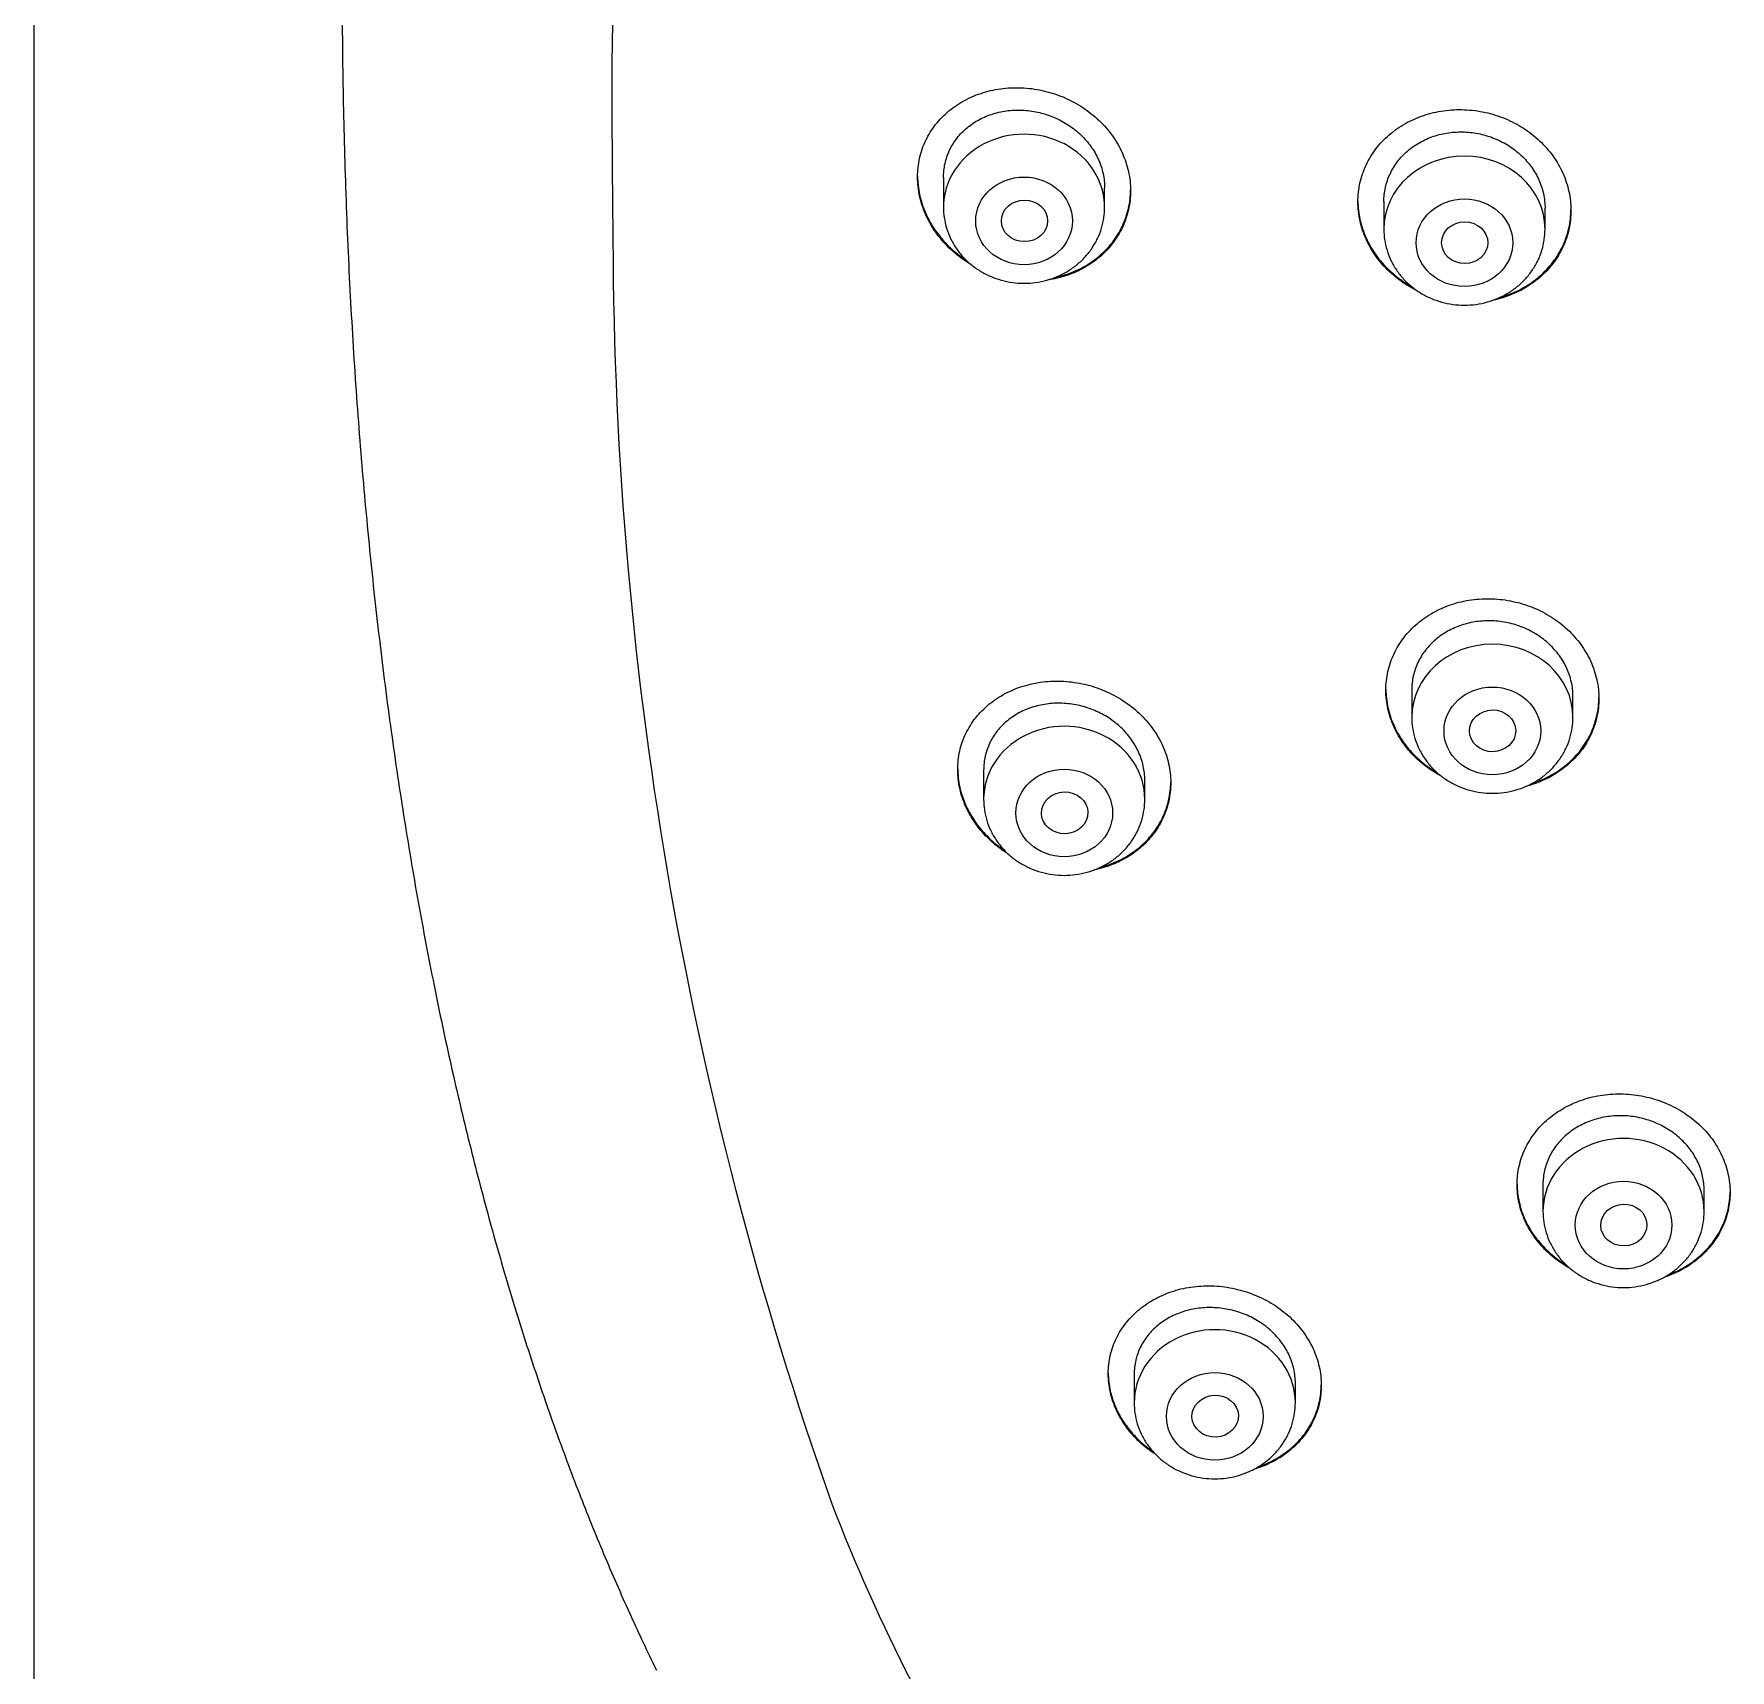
# Model space of a CAD drawing. Header units: millimetres. Extents: x 976 to 9349, y -1578 to 2211.
# Drawn here: x 2931.872 to 2934.819, y 1367.366 to 1370.209 of the extents above; entities that cross this region are included whole.
import ezdxf

# ---------------------------------------------------------------- set-up
doc = ezdxf.new("R2010")
doc.units = ezdxf.units.MM
doc.layers.add('Wbudowane', color=175, linetype='Continuous')

# ---------------------------------------------------------------- blocks, each defined once
blk = doc.blocks.new('Z$W@#21058')
for p, q in [((13.825, 159.1545), (13.825, 122.1386)), ((13.825, 159.1545), (13.825, 122.2446)), ((15.405, 137.9091), (15.405, 137.8574)), ((15.685, 137.8574), (15.685, 137.8906)), ((16.17, 137.8674), (16.17, 137.8194)), ((16.45, 137.8194), (16.45, 137.8557)), ((16.2185, 137.019), (16.2185, 136.9712)), ((16.4985, 136.9712), (16.4985, 137.0075)), ((15.4748, 136.8796), (15.4748, 136.8286)), ((15.7548, 136.8286), (15.7548, 136.8619)), ((16.4464, 136.1598), (16.4464, 136.1124)), ((16.7264, 136.1124), (16.7264, 136.1494)), ((15.7363, 135.8301), (15.7363, 135.7801)), ((16.0163, 135.7801), (16.0163, 135.8146))]:
    blk.add_line(p, q)
for centre, radius, start, end in [((21.4697, 137.8191), 6.6389, 179.84359, 199.48791), ((18.2839, 136.7912), 3.294, 201.1188, 212.8614)]:
    blk.add_arc(centre, radius, start, end)
for centre, major_axis, start_param, end_param in [((15.545, 137.8574), (0.14, 0), 0, 3.141598), ((16.31, 137.8194), (-0.14, 0), 3.141598, 6.283185), ((16.3585, 136.9712), (-0.14, 0), 3.141598, 6.283185), ((15.6148, 136.8286), (0.14, 0), 0, 3.141598), ((16.5864, 136.1124), (0.14, 0), 0, 3.141593), ((15.8763, 135.7801), (0.14, 0), 0, 3.141598)]:
    blk.add_ellipse(centre, major_axis=major_axis, ratio=0.906308, start_param=start_param, end_param=end_param)
for centre, major_axis, ratio in [((15.545, 137.8337), (0.084, 0), 0.906308), ((15.5458, 137.8337), (0.0402, 0), 0.898182), ((16.31, 137.7957), (-0.084, 0), 0.906308), ((16.3104, 137.7957), (0.0402, 0), 0.902281), ((16.3585, 136.9475), (-0.084, 0), 0.906308), ((16.3589, 136.9476), (0.0402, 0.0005), 0.902582), ((15.6148, 136.8049), (0.084, 0), 0.906308), ((15.6155, 136.8051), (0.0404, 0.0009), 0.89891), ((16.5864, 136.0887), (-0.084, 0), 0.906308), ((16.5868, 136.0889), (0.0401, 0.0009), 0.903893), ((15.8763, 135.7564), (-0.084, 0), 0.906308), ((15.877, 135.7568), (0.0403, 0.0017), 0.901335)]:
    blk.add_ellipse(centre, major_axis=major_axis, ratio=ratio)
for points, knots in [([(15.2052, 141.6635), (15.1852, 141.6361), (15.1515, 141.5885), (15.0962, 141.5055), (15.0447, 141.4222), (14.9934, 141.3338), (14.9446, 141.243), (14.8971, 141.1483), (14.8514, 141.0501), (14.8072, 140.9478), (14.7648, 140.8416), (14.724, 140.7311), (14.685, 140.6163), (14.6478, 140.4968), (14.6125, 140.3726), (14.579, 140.2434), (14.5475, 140.1092), (14.518, 139.9698), (14.4907, 139.8252), (14.4656, 139.6754), (14.4429, 139.5204), (14.4227, 139.3605), (14.4051, 139.1959), (14.3902, 139.0269), (14.3782, 138.854), (14.3691, 138.678), (14.3631, 138.4995), (14.3602, 138.3195), (14.3604, 138.1391), (14.3638, 137.9591), (14.3702, 137.7807), (14.3797, 137.6046), (14.3922, 137.4317), (14.4075, 137.2627), (14.4256, 137.098), (14.4463, 136.9381), (14.4695, 136.7831), (14.4951, 136.6333), (14.5229, 136.4887), (14.5529, 136.3494), (14.5849, 136.2152), (14.619, 136.0861), (14.6549, 135.9621), (14.6928, 135.8425), (14.7321, 135.7282), (14.7739, 135.6171), (14.8161, 135.5128), (14.8617, 135.4092), (14.8897, 135.3496), (14.9064, 135.3155)], [0, 0, 0, 0, 0.013707, 0.028239, 0.043047, 0.058182, 0.073661, 0.089521, 0.105819, 0.122574, 0.139831, 0.157629, 0.17598, 0.194931, 0.214557, 0.234815, 0.255804, 0.277485, 0.299914, 0.323078, 0.34698, 0.371602, 0.396913, 0.422855, 0.449374, 0.47635, 0.5037, 0.531273, 0.558922, 0.586484, 0.613836, 0.64083, 0.667343, 0.69331, 0.718619, 0.743266, 0.767165, 0.790356, 0.812776, 0.834488, 0.85546, 0.875736, 0.895362, 0.914311, 0.932681, 0.950459, 0.9677, 0.984447, 1, 1, 1, 1]), ([(14.8292, 138.048), (14.8296, 138.14), (14.8334, 138.3299), (14.8473, 138.6095), (14.8621, 138.7969), (14.8707, 138.8863)], [0, 0, 0, 0, 0.328962, 0.679129, 1, 1, 1, 1]), ([(15.36, 137.91), (15.36, 137.9212), (15.3612, 137.932), (15.3648, 137.9479), (15.3663, 137.9531), (15.3698, 137.9634), (15.3719, 137.9685), (15.3789, 137.9832), (15.3846, 137.9924), (15.3948, 138.0053), (15.3984, 138.0095), (15.4062, 138.0174), (15.4102, 138.0212), (15.4231, 138.0318), (15.4324, 138.038), (15.4475, 138.0461), (15.4527, 138.0486), (15.4634, 138.053), (15.4742, 138.0568), (15.4855, 138.0597), (15.4971, 138.0621), (15.503, 138.0631), (15.5207, 138.0651), (15.5327, 138.0654), (15.5507, 138.0643), (15.5567, 138.0637), (15.5688, 138.0618), (15.5748, 138.0607), (15.5925, 138.0564), (15.604, 138.0526), (15.6208, 138.0454), (15.6263, 138.0427), (15.637, 138.0369), (15.6422, 138.0338), (15.6573, 138.0239), (15.6666, 138.0164), (15.6797, 138.004), (15.6838, 137.9997), (15.6915, 137.9908), (15.6987, 137.9816), (15.705, 137.9718), (15.7108, 137.9618), (15.7134, 137.9566), (15.7204, 137.9409), (15.724, 137.9302), (15.7276, 137.9138), (15.7285, 137.9083), (15.7297, 137.8972), (15.73, 137.8916), (15.73, 137.8751), (15.7288, 137.8642), (15.7252, 137.8481), (15.7237, 137.8428), (15.7202, 137.8324), (15.7161, 137.8223), (15.7109, 137.8127), (15.7051, 137.8033), (15.702, 137.7987), (15.6918, 137.7855), (15.6841, 137.7775), (15.6712, 137.7667), (15.6667, 137.7632), (15.6573, 137.7568), (15.6524, 137.7538), (15.6373, 137.7456), (15.6266, 137.7411), (15.6098, 137.7358), (15.6041, 137.7343), (15.5939, 137.7322), (15.5895, 137.7314), (15.585, 137.7308)], [0, 0, 0, 0, 0.043708, 0.043708, 0.065563, 0.065563, 0.087417, 0.087417, 0.131125, 0.131125, 0.152979, 0.152979, 0.174833, 0.174833, 0.218542, 0.218542, 0.240396, 0.240396, 0.26225, 0.284104, 0.284104, 0.305959, 0.305959, 0.349667, 0.349667, 0.371521, 0.371521, 0.393375, 0.393375, 0.437084, 0.437084, 0.458938, 0.458938, 0.480792, 0.480792, 0.5245, 0.5245, 0.546355, 0.546355, 0.568209, 0.590063, 0.590063, 0.611917, 0.611917, 0.655626, 0.655626, 0.67748, 0.67748, 0.699334, 0.699334, 0.743042, 0.743042, 0.764897, 0.764897, 0.786751, 0.808605, 0.808605, 0.830459, 0.830459, 0.874167, 0.874167, 0.896022, 0.896022, 0.917876, 0.917876, 0.961584, 0.961584, 0.983438, 0.983438, 1, 1, 1, 1]), ([(15.405, 137.9087), (15.405, 137.917), (15.4059, 137.9252), (15.4086, 137.9373), (15.4097, 137.9413), (15.4124, 137.9491), (15.4155, 137.9567), (15.4194, 137.9639), (15.4238, 137.9709), (15.4262, 137.9743), (15.4339, 137.9842), (15.4397, 137.9902), (15.4494, 137.9982), (15.4528, 138.0008), (15.4599, 138.0056), (15.4636, 138.0078), (15.475, 138.0139), (15.483, 138.0172), (15.4957, 138.0211), (15.5, 138.0222), (15.5088, 138.024), (15.5132, 138.0247), (15.5265, 138.0263), (15.5356, 138.0265), (15.5539, 138.0254), (15.563, 138.024), (15.5764, 138.0208), (15.5808, 138.0195), (15.5895, 138.0166), (15.5939, 138.015), (15.6066, 138.0095), (15.6147, 138.0051), (15.6299, 137.9951), (15.6371, 137.9893), (15.6501, 137.9769), (15.6559, 137.9702), (15.6637, 137.9593), (15.6661, 137.9556), (15.6704, 137.948), (15.6744, 137.9403), (15.6775, 137.9323), (15.6802, 137.9241), (15.6813, 137.92), (15.6841, 137.9075), (15.685, 137.8991), (15.685, 137.8906)], [0, 0, 0, 0, 0.0623794, 0.0623794, 0.0936334, 0.0936334, 0.1248874, 0.1561415, 0.1561415, 0.1873955, 0.1873955, 0.2499035, 0.2499035, 0.2811575, 0.2811575, 0.3124116, 0.3124116, 0.3749196, 0.3749196, 0.4061736, 0.4061736, 0.4374276, 0.4374276, 0.4999357, 0.4999357, 0.5624437, 0.5624437, 0.5936977, 0.5936977, 0.6249518, 0.6249518, 0.6874598, 0.6874598, 0.7499678, 0.7499678, 0.8124759, 0.8124759, 0.8437299, 0.8437299, 0.8749839, 0.9062379, 0.9062379, 0.937492, 0.937492, 1, 1, 1, 1]), ([(16.125, 137.8668), (16.125, 137.8779), (16.1262, 137.8888), (16.1297, 137.9048), (16.1312, 137.91), (16.1348, 137.9204), (16.1368, 137.9256), (16.1438, 137.9405), (16.1495, 137.9499), (16.1596, 137.9632), (16.1633, 137.9675), (16.171, 137.9757), (16.1751, 137.9796), (16.1879, 137.9906), (16.1972, 137.9972), (16.2124, 138.0057), (16.2176, 138.0083), (16.2283, 138.013), (16.2392, 138.0173), (16.2505, 138.0205), (16.2621, 138.0232), (16.268, 138.0243), (16.2859, 138.0268), (16.2978, 138.0273), (16.3159, 138.0266), (16.3219, 138.0261), (16.3341, 138.0245), (16.3401, 138.0235), (16.3578, 138.0196), (16.3693, 138.016), (16.3861, 138.009), (16.3917, 138.0065), (16.4024, 138.0009), (16.4076, 137.9978), (16.4226, 137.9882), (16.4319, 137.9809), (16.4449, 137.9687), (16.449, 137.9644), (16.4567, 137.9557), (16.4639, 137.9466), (16.4701, 137.937), (16.4759, 137.9271), (16.4785, 137.9219), (16.4855, 137.9064), (16.489, 137.8958), (16.4926, 137.8795), (16.4935, 137.874), (16.4947, 137.8629), (16.495, 137.8574), (16.495, 137.841), (16.4938, 137.8301), (16.4903, 137.814), (16.4888, 137.8087), (16.4853, 137.7983), (16.4812, 137.7881), (16.476, 137.7784), (16.4703, 137.7689), (16.4672, 137.7643), (16.457, 137.7509), (16.4493, 137.7428), (16.4365, 137.7317), (16.432, 137.7282), (16.4226, 137.7215), (16.4177, 137.7184), (16.4026, 137.7099), (16.392, 137.7052), (16.3752, 137.6996), (16.3695, 137.6979), (16.362, 137.6962), (16.3603, 137.6958), (16.3586, 137.6955)], [0, 0, 0, 0, 0.044162, 0.044162, 0.066243, 0.066243, 0.088323, 0.088323, 0.132485, 0.132485, 0.154566, 0.154566, 0.176647, 0.176647, 0.220809, 0.220809, 0.242889, 0.242889, 0.26497, 0.287051, 0.287051, 0.309132, 0.309132, 0.353294, 0.353294, 0.375375, 0.375375, 0.397455, 0.397455, 0.441617, 0.441617, 0.463698, 0.463698, 0.485779, 0.485779, 0.52994, 0.52994, 0.552021, 0.552021, 0.574102, 0.596183, 0.596183, 0.618264, 0.618264, 0.662426, 0.662426, 0.684506, 0.684506, 0.706587, 0.706587, 0.750749, 0.750749, 0.77283, 0.77283, 0.794911, 0.816992, 0.816992, 0.839072, 0.839072, 0.883234, 0.883234, 0.905315, 0.905315, 0.927396, 0.927396, 0.971558, 0.971558, 0.993638, 0.993638, 1, 1, 1, 1]), ([(16.17, 137.867), (16.17, 137.8753), (16.1709, 137.8835), (16.1736, 137.8956), (16.1747, 137.8997), (16.1774, 137.9075), (16.1805, 137.9152), (16.1844, 137.9225), (16.1887, 137.9297), (16.1911, 137.9332), (16.1988, 137.9433), (16.2046, 137.9494), (16.2143, 137.9578), (16.2176, 137.9605), (16.2248, 137.9655), (16.2285, 137.9678), (16.2399, 137.9742), (16.2479, 137.9778), (16.2606, 137.982), (16.265, 137.9833), (16.2738, 137.9853), (16.2782, 137.9862), (16.2916, 137.988), (16.3006, 137.9885), (16.3191, 137.9878), (16.3282, 137.9866), (16.3416, 137.9837), (16.346, 137.9825), (16.3548, 137.9797), (16.3591, 137.9781), (16.3719, 137.9729), (16.3799, 137.9687), (16.3951, 137.9589), (16.4023, 137.9533), (16.4153, 137.9411), (16.4211, 137.9345), (16.4288, 137.9238), (16.4312, 137.9201), (16.4355, 137.9126), (16.4394, 137.9049), (16.4425, 137.897), (16.4452, 137.889), (16.4464, 137.8849), (16.4491, 137.8724), (16.45, 137.8641), (16.45, 137.8557)], [0, 0, 0, 0, 0.062392, 0.062392, 0.093645, 0.093645, 0.124899, 0.156152, 0.156152, 0.187406, 0.187406, 0.249913, 0.249913, 0.281167, 0.281167, 0.312421, 0.312421, 0.374928, 0.374928, 0.406181, 0.406181, 0.437435, 0.437435, 0.499942, 0.499942, 0.562449, 0.562449, 0.593703, 0.593703, 0.624957, 0.624957, 0.687464, 0.687464, 0.749971, 0.749971, 0.812478, 0.812478, 0.843732, 0.843732, 0.874986, 0.906239, 0.906239, 0.937493, 0.937493, 1, 1, 1, 1]), ([(15.36, 137.9111), (15.3601, 137.9003), (15.3613, 137.8896), (15.3648, 137.8735), (15.3663, 137.8681), (15.3698, 137.8572), (15.3719, 137.8518), (15.3789, 137.836), (15.3846, 137.8259), (15.3948, 137.8115), (15.3984, 137.8068), (15.4062, 137.7977), (15.4102, 137.7933), (15.4231, 137.7808), (15.4324, 137.7733), (15.4434, 137.7658), (15.4444, 137.7651), (15.4454, 137.7645)], [0, 0, 0, 0, 0.191135, 0.191135, 0.289881, 0.289881, 0.388626, 0.388626, 0.586118, 0.586118, 0.684864, 0.684864, 0.78361, 0.78361, 0.981101, 0.981101, 1, 1, 1, 1]), ([(15.4534, 137.7574), (15.4498, 137.7595), (15.4462, 137.7618), (15.4377, 137.7675), (15.4328, 137.7711), (15.4233, 137.7788), (15.4189, 137.7828), (15.406, 137.7953), (15.3984, 137.8043), (15.3882, 137.8187), (15.385, 137.8238), (15.3792, 137.8339), (15.374, 137.8442), (15.3699, 137.8548), (15.3664, 137.8656), (15.3648, 137.8711), (15.3612, 137.8877), (15.36, 137.8989), (15.36, 137.91)], [0, 0, 0, 0, 0.065621, 0.065621, 0.159059, 0.159059, 0.252497, 0.252497, 0.439373, 0.439373, 0.532811, 0.532811, 0.626248, 0.719686, 0.719686, 0.813124, 0.813124, 1, 1, 1, 1]), ([(15.5985, 137.7353), (15.6041, 137.7365), (15.6097, 137.7379), (15.6208, 137.7414), (15.6263, 137.7434), (15.637, 137.7479), (15.6422, 137.7504), (15.6573, 137.7586), (15.6666, 137.765), (15.6797, 137.7759), (15.6838, 137.7798), (15.6915, 137.7878), (15.6987, 137.7961), (15.705, 137.8052), (15.7108, 137.8146), (15.7134, 137.8195), (15.7204, 137.8344), (15.724, 137.8447), (15.7276, 137.8607), (15.7285, 137.8661), (15.7297, 137.8768), (15.73, 137.882), (15.73, 137.8871)], [0, 0, 0, 0, 0.076015, 0.076015, 0.153407, 0.153407, 0.230799, 0.230799, 0.385584, 0.385584, 0.462976, 0.462976, 0.540369, 0.617761, 0.617761, 0.695153, 0.695153, 0.849938, 0.849938, 0.92733, 0.92733, 1, 1, 1, 1]), ([(16.125, 137.8679), (16.1251, 137.8572), (16.1263, 137.8465), (16.1297, 137.8306), (16.1312, 137.8253), (16.1348, 137.8146), (16.1368, 137.8092), (16.1438, 137.7937), (16.1495, 137.7838), (16.1596, 137.7697), (16.1633, 137.7651), (16.171, 137.7562), (16.1751, 137.752), (16.1879, 137.7399), (16.1972, 137.7326), (16.211, 137.7237), (16.2147, 137.7214), (16.2185, 137.7193)], [0, 0, 0, 0, 0.181714, 0.181714, 0.275565, 0.275565, 0.369417, 0.369417, 0.55712, 0.55712, 0.650972, 0.650972, 0.744823, 0.744823, 0.932527, 0.932527, 1, 1, 1, 1]), ([(16.228, 137.7122), (16.221, 137.7157), (16.2141, 137.7195), (16.2025, 137.727), (16.1977, 137.7305), (16.1882, 137.7379), (16.1837, 137.7417), (16.1709, 137.7539), (16.1632, 137.7626), (16.153, 137.7767), (16.1499, 137.7816), (16.1441, 137.7916), (16.1389, 137.8017), (16.1348, 137.8122), (16.1313, 137.8228), (16.1298, 137.8282), (16.1262, 137.8447), (16.125, 137.8557), (16.125, 137.8668)], [0, 0, 0, 0, 0.115764, 0.115764, 0.204188, 0.204188, 0.292611, 0.292611, 0.469459, 0.469459, 0.557882, 0.557882, 0.646306, 0.734729, 0.734729, 0.823153, 0.823153, 1, 1, 1, 1]), ([(15.405, 137.8574), (15.405, 137.8507), (15.4059, 137.8394), (15.41, 137.8204), (15.4169, 137.803), (15.4265, 137.7862), (15.4384, 137.771), (15.4526, 137.7575), (15.4686, 137.7461), (15.4863, 137.7369), (15.5052, 137.7303), (15.5249, 137.7262), (15.545, 137.7248), (15.5651, 137.7262), (15.5848, 137.7303), (15.6037, 137.7369), (15.6214, 137.7461), (15.6375, 137.7576), (15.6517, 137.7711), (15.6636, 137.7863), (15.6731, 137.8031), (15.68, 137.8206), (15.6841, 137.8395), (15.685, 137.8508), (15.685, 137.8574)], [0, 0, 0, 0, 0.043416, 0.088242, 0.133206, 0.178365, 0.223751, 0.269371, 0.315209, 0.361231, 0.407394, 0.453652, 0.499964, 0.546286, 0.592577, 0.638793, 0.684885, 0.730809, 0.776522, 0.822, 0.867242, 0.912272, 0.95714, 1, 1, 1, 1]), ([(16.3718, 137.7008), (16.3747, 137.7016), (16.3776, 137.7025), (16.3861, 137.7053), (16.3917, 137.7075), (16.4024, 137.7122), (16.4076, 137.7148), (16.4226, 137.7233), (16.4319, 137.7299), (16.4449, 137.7411), (16.449, 137.745), (16.4567, 137.7532), (16.4639, 137.7617), (16.4701, 137.7708), (16.4759, 137.7803), (16.4785, 137.7852), (16.4855, 137.8002), (16.489, 137.8105), (16.4926, 137.8265), (16.4935, 137.832), (16.4947, 137.8426), (16.495, 137.8478), (16.495, 137.8529)], [0, 0, 0, 0, 0.041455, 0.041455, 0.121741, 0.121741, 0.202026, 0.202026, 0.362598, 0.362598, 0.442883, 0.442883, 0.523169, 0.603455, 0.603455, 0.683741, 0.683741, 0.844312, 0.844312, 0.924598, 0.924598, 1, 1, 1, 1]), ([(16.17, 137.8194), (16.17, 137.8126), (16.1709, 137.8012), (16.1751, 137.7823), (16.182, 137.7648), (16.1915, 137.748), (16.2035, 137.7329), (16.2177, 137.7194), (16.2337, 137.708), (16.2514, 137.6988), (16.2703, 137.6922), (16.29, 137.6881), (16.3101, 137.6868), (16.3303, 137.6882), (16.35, 137.6923), (16.3689, 137.699), (16.3865, 137.7082), (16.4026, 137.7196), (16.4168, 137.7332), (16.4287, 137.7484), (16.4382, 137.7652), (16.4451, 137.7827), (16.4491, 137.8015), (16.45, 137.8128), (16.45, 137.8194)], [0, 0, 0, 0, 0.043723, 0.08855, 0.133515, 0.178674, 0.224062, 0.269684, 0.315523, 0.361546, 0.407709, 0.453968, 0.500279, 0.546601, 0.592892, 0.639107, 0.685199, 0.73112, 0.776832, 0.822308, 0.867548, 0.912577, 0.957444, 1, 1, 1, 1]), ([(16.1735, 137.0184), (16.1735, 137.0294), (16.1747, 137.0402), (16.1783, 137.056), (16.1797, 137.0612), (16.1833, 137.0715), (16.1853, 137.0766), (16.1923, 137.0914), (16.198, 137.1007), (16.2081, 137.1138), (16.2117, 137.1181), (16.2195, 137.1262), (16.2235, 137.13), (16.2363, 137.141), (16.2456, 137.1475), (16.2608, 137.1559), (16.266, 137.1586), (16.2767, 137.1632), (16.2875, 137.1674), (16.2989, 137.1706), (16.3104, 137.1733), (16.3164, 137.1744), (16.3342, 137.1769), (16.3462, 137.1775), (16.3642, 137.1768), (16.3703, 137.1763), (16.3824, 137.1748), (16.3884, 137.1737), (16.4062, 137.1699), (16.4177, 137.1663), (16.4345, 137.1595), (16.4401, 137.1569), (16.4508, 137.1514), (16.456, 137.1484), (16.471, 137.1388), (16.4804, 137.1316), (16.4934, 137.1195), (16.4975, 137.1153), (16.5052, 137.1066), (16.5124, 137.0976), (16.5186, 137.0881), (16.5244, 137.0782), (16.527, 137.0732), (16.534, 137.0578), (16.5375, 137.0473), (16.5411, 137.0311), (16.542, 137.0257), (16.5432, 137.0147), (16.5435, 137.0092), (16.5435, 136.9929), (16.5424, 136.9822), (16.5388, 136.9663), (16.5373, 136.961), (16.5338, 136.9507), (16.5297, 136.9406), (16.5246, 136.931), (16.5189, 136.9216), (16.5157, 136.9171), (16.5056, 136.9038), (16.4979, 136.8957), (16.4851, 136.8848), (16.4806, 136.8813), (16.4712, 136.8747), (16.4663, 136.8716), (16.4513, 136.8632), (16.4407, 136.8585), (16.4253, 136.8534), (16.4211, 136.8521), (16.4168, 136.851)], [0, 0, 0, 0, 0.044697, 0.044697, 0.067046, 0.067046, 0.089394, 0.089394, 0.134091, 0.134091, 0.15644, 0.15644, 0.178788, 0.178788, 0.223485, 0.223485, 0.245834, 0.245834, 0.268182, 0.290531, 0.290531, 0.312879, 0.312879, 0.357576, 0.357576, 0.379925, 0.379925, 0.402273, 0.402273, 0.44697, 0.44697, 0.469319, 0.469319, 0.491667, 0.491667, 0.536364, 0.536364, 0.558713, 0.558713, 0.581061, 0.60341, 0.60341, 0.625759, 0.625759, 0.670456, 0.670456, 0.692804, 0.692804, 0.715153, 0.715153, 0.75985, 0.75985, 0.782198, 0.782198, 0.804547, 0.826895, 0.826895, 0.849244, 0.849244, 0.893941, 0.893941, 0.916289, 0.916289, 0.938638, 0.938638, 0.983335, 0.983335, 1, 1, 1, 1]), ([(16.4985, 137.0075), (16.4985, 137.0158), (16.4976, 137.0241), (16.4949, 137.0362), (16.4938, 137.0403), (16.4911, 137.0483), (16.4896, 137.0523), (16.4843, 137.0639), (16.48, 137.0713), (16.4723, 137.0819), (16.4695, 137.0853), (16.4637, 137.0919), (16.4606, 137.0951), (16.4509, 137.1042), (16.4438, 137.1096), (16.4323, 137.117), (16.4283, 137.1193), (16.4202, 137.1234), (16.412, 137.1272), (16.4034, 137.1303), (16.3946, 137.1331), (16.3901, 137.1342), (16.3766, 137.1372), (16.3676, 137.1383), (16.3539, 137.1388), (16.3493, 137.1388), (16.3401, 137.1384), (16.3356, 137.1379), (16.3222, 137.1361), (16.3135, 137.134), (16.3008, 137.1298), (16.2966, 137.1282), (16.2885, 137.1247), (16.2846, 137.1227), (16.2732, 137.1164), (16.2662, 137.1115), (16.2531, 137.1003), (16.2473, 137.0942), (16.2397, 137.0843), (16.2373, 137.0809), (16.233, 137.0738), (16.231, 137.0701), (16.2257, 137.0589), (16.223, 137.0512), (16.2203, 137.0392), (16.2197, 137.0351), (16.2187, 137.0269), (16.2185, 137.0228), (16.2185, 137.0186), (16.2185, 137.0186), (16.2185, 137.0186)], [0, 0, 0, 0, 0.062492, 0.062492, 0.093738, 0.093738, 0.124984, 0.124984, 0.187476, 0.187476, 0.218723, 0.218723, 0.249969, 0.249969, 0.312461, 0.312461, 0.343707, 0.343707, 0.374953, 0.406199, 0.406199, 0.437445, 0.437445, 0.499937, 0.499937, 0.531183, 0.531183, 0.562429, 0.562429, 0.624922, 0.624922, 0.656168, 0.656168, 0.687414, 0.687414, 0.749906, 0.749906, 0.812398, 0.812398, 0.843644, 0.843644, 0.87489, 0.87489, 0.937382, 0.937382, 0.968629, 0.968629, 0.999875, 0.999875, 1, 1, 1, 1]), ([(15.4298, 136.8805), (15.4298, 136.8915), (15.431, 136.9022), (15.4345, 136.9179), (15.436, 136.923), (15.4395, 136.9332), (15.4416, 136.9382), (15.4486, 136.9527), (15.4543, 136.9618), (15.4644, 136.9745), (15.468, 136.9787), (15.4758, 136.9865), (15.4798, 136.9902), (15.4926, 137.0007), (15.5019, 137.0069), (15.517, 137.0149), (15.5222, 137.0174), (15.5328, 137.0217), (15.5436, 137.0256), (15.5549, 137.0285), (15.5664, 137.0309), (15.5723, 137.0319), (15.5901, 137.034), (15.6021, 137.0343), (15.6201, 137.0333), (15.6261, 137.0327), (15.6382, 137.031), (15.6442, 137.0298), (15.662, 137.0257), (15.6735, 137.0219), (15.6903, 137.0148), (15.6958, 137.0122), (15.7066, 137.0065), (15.7118, 137.0034), (15.7269, 136.9936), (15.7363, 136.9863), (15.7493, 136.974), (15.7534, 136.9697), (15.7612, 136.9609), (15.7684, 136.9519), (15.7747, 136.9422), (15.7805, 136.9323), (15.7831, 136.9272), (15.7902, 136.9117), (15.7937, 136.9011), (15.7973, 136.8849), (15.7982, 136.8794), (15.7995, 136.8684), (15.7998, 136.8629), (15.7998, 136.8466), (15.7986, 136.8359), (15.795, 136.82), (15.7935, 136.8147), (15.79, 136.8045), (15.7859, 136.7945), (15.7807, 136.785), (15.775, 136.7758), (15.7718, 136.7712), (15.7616, 136.7582), (15.754, 136.7503), (15.7412, 136.7395), (15.7367, 136.7361), (15.7273, 136.7298), (15.7224, 136.7268), (15.7073, 136.7187), (15.6967, 136.7142), (15.68, 136.709), (15.6742, 136.7075), (15.6679, 136.7062), (15.6675, 136.7061), (15.667, 136.706)], [0, 0, 0, 0, 0.044362, 0.044362, 0.066542, 0.066542, 0.088723, 0.088723, 0.133085, 0.133085, 0.155266, 0.155266, 0.177446, 0.177446, 0.221808, 0.221808, 0.243989, 0.243989, 0.26617, 0.28835, 0.28835, 0.310531, 0.310531, 0.354893, 0.354893, 0.377074, 0.377074, 0.399254, 0.399254, 0.443616, 0.443616, 0.465797, 0.465797, 0.487977, 0.487977, 0.532339, 0.532339, 0.55452, 0.55452, 0.576701, 0.598881, 0.598881, 0.621062, 0.621062, 0.665424, 0.665424, 0.687605, 0.687605, 0.709785, 0.709785, 0.754147, 0.754147, 0.776328, 0.776328, 0.798509, 0.820689, 0.820689, 0.84287, 0.84287, 0.887232, 0.887232, 0.909413, 0.909413, 0.931593, 0.931593, 0.975955, 0.975955, 0.998136, 0.998136, 1, 1, 1, 1]), ([(16.1735, 137.0195), (16.1736, 137.0088), (16.1748, 136.9983), (16.1783, 136.9826), (16.1797, 136.9772), (16.1833, 136.9666), (16.1853, 136.9614), (16.1923, 136.946), (16.198, 136.9362), (16.2082, 136.9222), (16.2118, 136.9176), (16.2196, 136.9089), (16.2236, 136.9047), (16.2365, 136.8927), (16.2458, 136.8854), (16.2581, 136.8776), (16.2603, 136.8762), (16.2626, 136.8749)], [0, 0, 0, 0, 0.1866909, 0.1866909, 0.2831487, 0.2831487, 0.3796065, 0.3796065, 0.5725221, 0.5725221, 0.6689799, 0.6689799, 0.7654376, 0.7654376, 0.9583532, 0.9583532, 1, 1, 1, 1]), ([(16.2705, 136.8683), (16.2656, 136.8709), (16.2608, 136.8737), (16.2511, 136.8799), (16.2463, 136.8833), (16.2368, 136.8906), (16.2323, 136.8945), (16.2194, 136.9065), (16.2118, 136.9151), (16.2016, 136.9292), (16.1984, 136.934), (16.1927, 136.9439), (16.1875, 136.9539), (16.1834, 136.9643), (16.1798, 136.9748), (16.1783, 136.9802), (16.1747, 136.9965), (16.1735, 137.0074), (16.1735, 137.0184)], [0, 0, 0, 0, 0.084858, 0.084858, 0.176372, 0.176372, 0.267886, 0.267886, 0.450915, 0.450915, 0.542429, 0.542429, 0.633943, 0.725457, 0.725457, 0.816972, 0.816972, 1, 1, 1, 1]), ([(15.7548, 136.8619), (15.7548, 136.8702), (15.7538, 136.8785), (15.7511, 136.8907), (15.75, 136.8948), (15.7473, 136.9028), (15.7457, 136.9069), (15.7404, 136.9186), (15.7361, 136.9261), (15.7284, 136.9367), (15.7256, 136.9402), (15.7197, 136.9469), (15.7166, 136.9502), (15.7069, 136.9594), (15.6998, 136.9649), (15.6882, 136.9724), (15.6843, 136.9748), (15.6762, 136.9791), (15.6679, 136.983), (15.6593, 136.9862), (15.6506, 136.9891), (15.6461, 136.9904), (15.6326, 136.9935), (15.6235, 136.9948), (15.6099, 136.9956), (15.6053, 136.9957), (15.5962, 136.9954), (15.5917, 136.9951), (15.5783, 136.9935), (15.5696, 136.9917), (15.557, 136.9878), (15.5528, 136.9864), (15.5447, 136.983), (15.5408, 136.9812), (15.5295, 136.9752), (15.5225, 136.9705), (15.5094, 136.9597), (15.5036, 136.9538), (15.496, 136.9442), (15.4936, 136.9408), (15.4893, 136.9339), (15.4873, 136.9303), (15.482, 136.9193), (15.4793, 136.9116), (15.4766, 136.8997), (15.4759, 136.8957), (15.475, 136.8875), (15.4748, 136.8834), (15.4748, 136.8793), (15.4748, 136.8792), (15.4748, 136.8792)], [0, 0, 0, 0, 0.062489, 0.062489, 0.093733, 0.093733, 0.124977, 0.124977, 0.187466, 0.187466, 0.21871, 0.21871, 0.249954, 0.249954, 0.312443, 0.312443, 0.343687, 0.343687, 0.374931, 0.406176, 0.406176, 0.43742, 0.43742, 0.499909, 0.499909, 0.531153, 0.531153, 0.562397, 0.562397, 0.624886, 0.624886, 0.65613, 0.65613, 0.687374, 0.687374, 0.749863, 0.749863, 0.812352, 0.812352, 0.843596, 0.843596, 0.87484, 0.87484, 0.937329, 0.937329, 0.968573, 0.968573, 0.999817, 0.999817, 1, 1, 1, 1]), ([(16.4278, 136.8563), (16.4283, 136.8565), (16.4288, 136.8566), (16.4348, 136.8586), (16.4403, 136.8608), (16.451, 136.8655), (16.4562, 136.8681), (16.4712, 136.8765), (16.4806, 136.883), (16.4978, 136.8978), (16.5055, 136.9059), (16.5156, 136.919), (16.5187, 136.9235), (16.5244, 136.9329), (16.5271, 136.9378), (16.534, 136.9526), (16.5375, 136.9628), (16.5411, 136.9787), (16.542, 136.9841), (16.5432, 136.9946), (16.5435, 136.9997), (16.5435, 137.0047)], [0, 0, 0, 0, 0.006888, 0.006888, 0.09011, 0.09011, 0.173333, 0.173333, 0.339778, 0.339778, 0.506223, 0.506223, 0.589445, 0.589445, 0.672668, 0.672668, 0.839113, 0.839113, 0.922335, 0.922335, 1, 1, 1, 1]), ([(16.2185, 136.9712), (16.2185, 136.9644), (16.2194, 136.953), (16.2236, 136.9341), (16.2305, 136.9166), (16.2401, 136.8998), (16.252, 136.8847), (16.2662, 136.8712), (16.2823, 136.8598), (16.2999, 136.8506), (16.3188, 136.844), (16.3385, 136.8399), (16.3586, 136.8386), (16.3788, 136.84), (16.3985, 136.8441), (16.4174, 136.8508), (16.435, 136.86), (16.4511, 136.8714), (16.4653, 136.885), (16.4772, 136.9002), (16.4867, 136.917), (16.4936, 136.9345), (16.4976, 136.9533), (16.4985, 136.9646), (16.4985, 136.9712)], [0, 0, 0, 0, 0.043723, 0.08855, 0.133515, 0.178674, 0.224062, 0.269684, 0.315523, 0.361546, 0.407709, 0.453968, 0.500279, 0.546601, 0.592892, 0.639107, 0.685199, 0.73112, 0.776832, 0.822308, 0.867548, 0.912577, 0.957444, 1, 1, 1, 1]), ([(15.4298, 136.8816), (15.4298, 136.8709), (15.431, 136.8604), (15.4345, 136.8445), (15.436, 136.8391), (15.4396, 136.8284), (15.4417, 136.823), (15.4487, 136.8074), (15.4544, 136.7975), (15.4646, 136.7832), (15.4683, 136.7786), (15.476, 136.7696), (15.4801, 136.7653), (15.4926, 136.7533), (15.5015, 136.7462), (15.5112, 136.7397)], [0, 0, 0, 0, 0.196717, 0.196717, 0.298201, 0.298201, 0.399686, 0.399686, 0.602654, 0.602654, 0.704139, 0.704139, 0.805623, 0.805623, 1, 1, 1, 1]), ([(15.5174, 136.7336), (15.5158, 136.7346), (15.5142, 136.7356), (15.5076, 136.7399), (15.5027, 136.7435), (15.4933, 136.751), (15.4888, 136.755), (15.4759, 136.7673), (15.4682, 136.7762), (15.458, 136.7905), (15.4548, 136.7954), (15.449, 136.8054), (15.4464, 136.8105), (15.4394, 136.826), (15.4358, 136.8367), (15.431, 136.8586), (15.4298, 136.8696), (15.4298, 136.8805)], [0, 0, 0, 0, 0.030402, 0.030402, 0.127362, 0.127362, 0.224321, 0.224321, 0.418241, 0.418241, 0.515201, 0.515201, 0.612161, 0.612161, 0.80608, 0.80608, 1, 1, 1, 1]), ([(15.6779, 136.7107), (15.6804, 136.7113), (15.6829, 136.712), (15.6909, 136.7145), (15.6964, 136.7165), (15.7071, 136.721), (15.7123, 136.7235), (15.7273, 136.7316), (15.7366, 136.7379), (15.7539, 136.7523), (15.7616, 136.7603), (15.7717, 136.7732), (15.7748, 136.7776), (15.7806, 136.7869), (15.7832, 136.7917), (15.7902, 136.8065), (15.7938, 136.8166), (15.7973, 136.8324), (15.7982, 136.8378), (15.7994, 136.8482), (15.7997, 136.8532), (15.7998, 136.8582)], [0, 0, 0, 0, 0.035343, 0.035343, 0.116262, 0.116262, 0.197181, 0.197181, 0.359019, 0.359019, 0.520857, 0.520857, 0.601777, 0.601777, 0.682696, 0.682696, 0.844534, 0.844534, 0.925453, 0.925453, 1, 1, 1, 1]), ([(15.4748, 136.8286), (15.4748, 136.8219), (15.4757, 136.8105), (15.4798, 136.7916), (15.4867, 136.7742), (15.4962, 136.7573), (15.5082, 136.7422), (15.5223, 136.7287), (15.5384, 136.7173), (15.556, 136.7081), (15.5749, 136.7014), (15.5946, 136.6974), (15.6147, 136.696), (15.6349, 136.6974), (15.6546, 136.7014), (15.6735, 136.7081), (15.6912, 136.7173), (15.7073, 136.7287), (15.7214, 136.7423), (15.7334, 136.7575), (15.7429, 136.7743), (15.7498, 136.7918), (15.7539, 136.8107), (15.7547, 136.822), (15.7548, 136.8286)], [0, 0, 0, 0, 0.043416, 0.088242, 0.133206, 0.178365, 0.223751, 0.269371, 0.315209, 0.361231, 0.407394, 0.453652, 0.499964, 0.546286, 0.592577, 0.638793, 0.684885, 0.730809, 0.776522, 0.822, 0.867242, 0.912272, 0.95714, 1, 1, 1, 1]), ([(16.4014, 136.1591), (16.4014, 136.1699), (16.4026, 136.1806), (16.4062, 136.1962), (16.4076, 136.2013), (16.4111, 136.2115), (16.4132, 136.2166), (16.4202, 136.2312), (16.4259, 136.2405), (16.4359, 136.2535), (16.4395, 136.2577), (16.4473, 136.2658), (16.4513, 136.2696), (16.4641, 136.2805), (16.4734, 136.2869), (16.4885, 136.2954), (16.4938, 136.298), (16.5044, 136.3027), (16.5153, 136.3068), (16.5266, 136.3101), (16.5382, 136.3128), (16.5441, 136.3139), (16.5619, 136.3164), (16.5739, 136.3171), (16.592, 136.3165), (16.598, 136.316), (16.6101, 136.3145), (16.6162, 136.3135), (16.634, 136.3098), (16.6455, 136.3063), (16.6623, 136.2996), (16.6679, 136.2971), (16.6786, 136.2916), (16.6838, 136.2887), (16.6989, 136.2792), (16.7083, 136.2721), (16.7213, 136.2602), (16.7254, 136.256), (16.7331, 136.2474), (16.7403, 136.2386), (16.7465, 136.2291), (16.7523, 136.2194), (16.7549, 136.2144), (16.7619, 136.1992), (16.7654, 136.1888), (16.769, 136.1729), (16.7699, 136.1675), (16.7711, 136.1566), (16.7714, 136.1512), (16.7714, 136.1351), (16.7703, 136.1245), (16.7667, 136.1087), (16.7652, 136.1035), (16.7617, 136.0933), (16.7576, 136.0833), (16.7525, 136.0738), (16.7468, 136.0646), (16.7437, 136.06), (16.7335, 136.0469), (16.7259, 136.0389), (16.7131, 136.028), (16.7087, 136.0245), (16.6993, 136.018), (16.6944, 136.0149), (16.6793, 136.0065), (16.6687, 136.0018), (16.6569, 135.9979), (16.6562, 135.9976), (16.6555, 135.9974)], [0, 0, 0, 0, 0.045325, 0.045325, 0.067988, 0.067988, 0.090651, 0.090651, 0.135976, 0.135976, 0.158638, 0.158638, 0.181301, 0.181301, 0.226626, 0.226626, 0.249289, 0.249289, 0.271952, 0.294614, 0.294614, 0.317277, 0.317277, 0.362602, 0.362602, 0.385265, 0.385265, 0.407927, 0.407927, 0.453253, 0.453253, 0.475915, 0.475915, 0.498578, 0.498578, 0.543903, 0.543903, 0.566566, 0.566566, 0.589228, 0.611891, 0.611891, 0.634554, 0.634554, 0.679879, 0.679879, 0.702541, 0.702541, 0.725204, 0.725204, 0.770529, 0.770529, 0.793192, 0.793192, 0.815855, 0.838517, 0.838517, 0.86118, 0.86118, 0.906505, 0.906505, 0.929168, 0.929168, 0.95183, 0.95183, 0.997156, 0.997156, 1, 1, 1, 1]), ([(16.7264, 136.1494), (16.7264, 136.1576), (16.7255, 136.1657), (16.7228, 136.1778), (16.7217, 136.1818), (16.719, 136.1897), (16.7175, 136.1936), (16.7122, 136.2051), (16.7079, 136.2124), (16.7002, 136.2229), (16.6975, 136.2263), (16.6916, 136.2328), (16.6885, 136.2359), (16.6788, 136.2449), (16.6717, 136.2503), (16.6602, 136.2575), (16.6562, 136.2598), (16.6481, 136.2639), (16.6398, 136.2676), (16.6312, 136.2706), (16.6225, 136.2733), (16.618, 136.2745), (16.6044, 136.2773), (16.5954, 136.2784), (16.5817, 136.2789), (16.5771, 136.2788), (16.5679, 136.2784), (16.5634, 136.2779), (16.5499, 136.276), (16.5412, 136.274), (16.5286, 136.2697), (16.5244, 136.2681), (16.5163, 136.2646), (16.5124, 136.2626), (16.501, 136.2563), (16.494, 136.2514), (16.4809, 136.2403), (16.4751, 136.2343), (16.4675, 136.2245), (16.4652, 136.2211), (16.4608, 136.214), (16.4589, 136.2104), (16.4536, 136.1993), (16.4509, 136.1916), (16.4482, 136.1798), (16.4476, 136.1758), (16.4467, 136.1676), (16.4464, 136.1636), (16.4464, 136.1595), (16.4464, 136.1595), (16.4464, 136.1594)], [0, 0, 0, 0, 0.062492, 0.062492, 0.093738, 0.093738, 0.124984, 0.124984, 0.187476, 0.187476, 0.218722, 0.218722, 0.249968, 0.249968, 0.31246, 0.31246, 0.343706, 0.343706, 0.374952, 0.406198, 0.406198, 0.437445, 0.437445, 0.499937, 0.499937, 0.531183, 0.531183, 0.562429, 0.562429, 0.624921, 0.624921, 0.656167, 0.656167, 0.687413, 0.687413, 0.749905, 0.749905, 0.812397, 0.812397, 0.843643, 0.843643, 0.874889, 0.874889, 0.937381, 0.937381, 0.968627, 0.968627, 0.999873, 0.999873, 1, 1, 1, 1]), ([(16.4014, 136.1601), (16.4015, 136.1496), (16.4027, 136.1392), (16.4062, 136.1237), (16.4076, 136.1184), (16.4112, 136.1079), (16.4132, 136.1027), (16.4202, 136.0875), (16.4259, 136.0778), (16.4361, 136.064), (16.4397, 136.0595), (16.4475, 136.0509), (16.4515, 136.0467), (16.4644, 136.0349), (16.4737, 136.0278), (16.4848, 136.0208), (16.4856, 136.0203), (16.4865, 136.0198)], [0, 0, 0, 0, 0.191422, 0.191422, 0.290365, 0.290365, 0.389308, 0.389308, 0.587194, 0.587194, 0.686137, 0.686137, 0.78508, 0.78508, 0.982966, 0.982966, 1, 1, 1, 1]), ([(16.4932, 136.0138), (16.4901, 136.0155), (16.4871, 136.0172), (16.4791, 136.0222), (16.4742, 136.0256), (16.4647, 136.0328), (16.4602, 136.0366), (16.4473, 136.0485), (16.4397, 136.057), (16.4295, 136.0709), (16.4263, 136.0757), (16.4206, 136.0854), (16.4154, 136.0953), (16.4113, 136.1055), (16.4077, 136.116), (16.4062, 136.1213), (16.4026, 136.1374), (16.4014, 136.1482), (16.4014, 136.1591)], [0, 0, 0, 0, 0.055548, 0.055548, 0.149993, 0.149993, 0.244439, 0.244439, 0.433329, 0.433329, 0.527774, 0.527774, 0.622219, 0.716664, 0.716664, 0.81111, 0.81111, 1, 1, 1, 1]), ([(16.6646, 136.0027), (16.6677, 136.0039), (16.6708, 136.0051), (16.6791, 136.0088), (16.6843, 136.0114), (16.6993, 136.0198), (16.7086, 136.0262), (16.7258, 136.0409), (16.7335, 136.049), (16.7435, 136.0619), (16.7466, 136.0664), (16.7524, 136.0757), (16.755, 136.0806), (16.762, 136.0952), (16.7655, 136.1054), (16.769, 136.121), (16.7699, 136.1264), (16.7711, 136.1367), (16.7714, 136.1417), (16.7714, 136.1467)], [0, 0, 0, 0, 0.048978, 0.048978, 0.136004, 0.136004, 0.310056, 0.310056, 0.484108, 0.484108, 0.571134, 0.571134, 0.65816, 0.65816, 0.832211, 0.832211, 0.919237, 0.919237, 1, 1, 1, 1]), ([(16.4464, 136.1124), (16.4464, 136.1056), (16.4473, 136.0942), (16.4515, 136.0753), (16.4584, 136.0578), (16.468, 136.041), (16.4799, 136.0259), (16.4941, 136.0124), (16.5102, 136.001), (16.5278, 135.9918), (16.5467, 135.9852), (16.5664, 135.9811), (16.5865, 135.9798), (16.6067, 135.9812), (16.6264, 135.9853), (16.6453, 135.992), (16.6629, 136.0012), (16.679, 136.0126), (16.6932, 136.0262), (16.7051, 136.0414), (16.7146, 136.0582), (16.7215, 136.0757), (16.7255, 136.0945), (16.7264, 136.1058), (16.7264, 136.1124)], [0, 0, 0, 0, 0.043723, 0.08855, 0.133515, 0.178674, 0.224062, 0.269684, 0.315523, 0.361546, 0.407709, 0.453968, 0.500279, 0.546601, 0.592892, 0.639107, 0.685199, 0.73112, 0.776832, 0.822308, 0.867548, 0.912577, 0.957444, 1, 1, 1, 1]), ([(15.6913, 135.8307), (15.6913, 135.8415), (15.6925, 135.852), (15.696, 135.8674), (15.6975, 135.8724), (15.701, 135.8824), (15.7031, 135.8874), (15.71, 135.9017), (15.7157, 135.9107), (15.7258, 135.9233), (15.7294, 135.9274), (15.7371, 135.9352), (15.7411, 135.9389), (15.7538, 135.9494), (15.7631, 135.9556), (15.7782, 135.9636), (15.7834, 135.9661), (15.794, 135.9705), (15.8048, 135.9745), (15.8161, 135.9775), (15.8276, 135.9799), (15.8335, 135.9809), (15.8513, 135.9832), (15.8633, 135.9836), (15.8813, 135.9828), (15.8874, 135.9822), (15.8995, 135.9806), (15.9055, 135.9795), (15.9233, 135.9755), (15.9349, 135.9719), (15.9517, 135.965), (15.9573, 135.9625), (15.968, 135.9569), (15.9733, 135.9539), (15.9884, 135.9443), (15.9978, 135.9371), (16.0108, 135.9251), (16.015, 135.9208), (16.0227, 135.9122), (16.03, 135.9033), (16.0362, 135.8938), (16.042, 135.884), (16.0447, 135.879), (16.0517, 135.8637), (16.0553, 135.8533), (16.0589, 135.8374), (16.0598, 135.832), (16.061, 135.8212), (16.0613, 135.8158), (16.0613, 135.7997), (16.0601, 135.7891), (16.0566, 135.7735), (16.0551, 135.7683), (16.0515, 135.7582), (16.0475, 135.7484), (16.0423, 135.739), (16.0366, 135.7299), (16.0335, 135.7254), (16.0233, 135.7125), (16.0157, 135.7047), (16.0029, 135.6941), (15.9985, 135.6907), (15.9891, 135.6844), (15.9842, 135.6814), (15.9692, 135.6733), (15.9586, 135.6689), (15.9462, 135.665), (15.9449, 135.6646), (15.9436, 135.6642)], [0, 0, 0, 0, 0.04522, 0.04522, 0.067829, 0.067829, 0.090439, 0.090439, 0.135659, 0.135659, 0.158269, 0.158269, 0.180878, 0.180878, 0.226098, 0.226098, 0.248708, 0.248708, 0.271318, 0.293927, 0.293927, 0.316537, 0.316537, 0.361757, 0.361757, 0.384367, 0.384367, 0.406976, 0.406976, 0.452196, 0.452196, 0.474806, 0.474806, 0.497416, 0.497416, 0.542635, 0.542635, 0.565245, 0.565245, 0.587855, 0.610465, 0.610465, 0.633074, 0.633074, 0.678294, 0.678294, 0.700904, 0.700904, 0.723514, 0.723514, 0.768733, 0.768733, 0.791343, 0.791343, 0.813953, 0.836563, 0.836563, 0.859172, 0.859172, 0.904392, 0.904392, 0.927002, 0.927002, 0.949612, 0.949612, 0.994831, 0.994831, 1, 1, 1, 1]), ([(16.0163, 135.8146), (16.0163, 135.8228), (16.0154, 135.8309), (16.0127, 135.8429), (16.0116, 135.8469), (16.0089, 135.8548), (16.0073, 135.8588), (16.002, 135.8703), (15.9976, 135.8777), (15.9899, 135.8882), (15.9872, 135.8916), (15.9813, 135.8982), (15.9782, 135.9013), (15.9684, 135.9104), (15.9613, 135.9158), (15.9498, 135.9232), (15.9458, 135.9255), (15.9377, 135.9297), (15.9294, 135.9335), (15.9208, 135.9366), (15.912, 135.9394), (15.9075, 135.9406), (15.894, 135.9436), (15.8849, 135.9449), (15.8667, 135.9457), (15.8574, 135.9454), (15.8396, 135.9432), (15.8309, 135.9413), (15.8182, 135.9373), (15.8141, 135.9358), (15.806, 135.9325), (15.8021, 135.9306), (15.7908, 135.9246), (15.7838, 135.9199), (15.7708, 135.9091), (15.765, 135.9033), (15.7574, 135.8937), (15.7551, 135.8904), (15.7507, 135.8835), (15.7487, 135.88), (15.7435, 135.8691), (15.7408, 135.8616), (15.7381, 135.8499), (15.7374, 135.8459), (15.7365, 135.8378), (15.7363, 135.8338), (15.7363, 135.8297), (15.7363, 135.8297), (15.7363, 135.8297)], [0, 0, 0, 0, 0.062489, 0.062489, 0.093733, 0.093733, 0.124978, 0.124978, 0.187467, 0.187467, 0.218711, 0.218711, 0.249956, 0.249956, 0.312444, 0.312444, 0.343689, 0.343689, 0.374933, 0.406178, 0.406178, 0.437422, 0.437422, 0.499911, 0.499911, 0.5624, 0.5624, 0.624889, 0.624889, 0.656133, 0.656133, 0.687378, 0.687378, 0.749867, 0.749867, 0.812356, 0.812356, 0.8436, 0.8436, 0.874844, 0.874844, 0.937333, 0.937333, 0.968578, 0.968578, 0.999822, 0.999822, 1, 1, 1, 1]), ([(15.6913, 135.8317), (15.6913, 135.8212), (15.6926, 135.8108), (15.696, 135.7952), (15.6975, 135.7899), (15.7011, 135.7794), (15.7032, 135.7742), (15.7102, 135.7589), (15.7159, 135.7491), (15.7261, 135.7352), (15.7298, 135.7306), (15.7375, 135.7218), (15.7416, 135.7176), (15.7531, 135.7069), (15.7608, 135.7007), (15.7691, 135.6951)], [0, 0, 0, 0, 0.202592, 0.202592, 0.306578, 0.306578, 0.410563, 0.410563, 0.618535, 0.618535, 0.72252, 0.72252, 0.826506, 0.826506, 1, 1, 1, 1]), ([(15.7738, 135.6901), (15.7689, 135.6932), (15.7642, 135.6965), (15.7549, 135.7038), (15.7503, 135.7076), (15.7374, 135.7197), (15.7297, 135.7284), (15.7195, 135.7424), (15.7163, 135.7472), (15.7105, 135.757), (15.7079, 135.762), (15.7009, 135.7772), (15.6973, 135.7877), (15.6925, 135.8091), (15.6913, 135.8199), (15.6913, 135.8307)], [0, 0, 0, 0, 0.09675, 0.09675, 0.197111, 0.197111, 0.397834, 0.397834, 0.498195, 0.498195, 0.598556, 0.598556, 0.799278, 0.799278, 1, 1, 1, 1]), ([(15.952, 135.6689), (15.956, 135.6703), (15.9599, 135.6718), (15.969, 135.6756), (15.9741, 135.6781), (15.9891, 135.6861), (15.9984, 135.6924), (16.0157, 135.7067), (16.0233, 135.7146), (16.0334, 135.7273), (16.0365, 135.7317), (16.0422, 135.7409), (16.0448, 135.7457), (16.0518, 135.7602), (16.0553, 135.7702), (16.0589, 135.7857), (16.0598, 135.791), (16.0609, 135.8013), (16.0612, 135.8061), (16.0613, 135.811)], [0, 0, 0, 0, 0.0615026, 0.0615026, 0.147526, 0.147526, 0.3195728, 0.3195728, 0.4916197, 0.4916197, 0.5776431, 0.5776431, 0.6636665, 0.6636665, 0.8357133, 0.8357133, 0.9217367, 0.9217367, 1, 1, 1, 1]), ([(15.7363, 135.7801), (15.7363, 135.7734), (15.7372, 135.762), (15.7413, 135.7431), (15.7482, 135.7257), (15.7577, 135.7088), (15.7697, 135.6937), (15.7838, 135.6802), (15.7999, 135.6688), (15.8176, 135.6596), (15.8364, 135.6529), (15.8561, 135.6489), (15.8763, 135.6475), (15.8964, 135.6489), (15.9161, 135.6529), (15.935, 135.6596), (15.9527, 135.6688), (15.9688, 135.6802), (15.983, 135.6938), (15.9949, 135.709), (16.0044, 135.7258), (16.0113, 135.7433), (16.0154, 135.7622), (16.0163, 135.7735), (16.0163, 135.7801)], [0, 0, 0, 0, 0.043416, 0.088242, 0.133206, 0.178365, 0.223751, 0.269371, 0.315209, 0.361231, 0.407394, 0.453652, 0.499964, 0.546286, 0.592577, 0.638793, 0.684885, 0.730809, 0.776522, 0.822, 0.867242, 0.912272, 0.95714, 1, 1, 1, 1])]:
    blk.add_open_spline(points, degree=3, knots=knots)
blk.add_open_spline([(14.8309, 137.8373), (14.8303, 137.9075), (14.8297, 137.9777), (14.8292, 138.048)], degree=3)

msp = doc.modelspace()

# ---------------------------------------------------------------- block references
at = {"layer": 'Wbudowane'}
msp.add_blockref('Z$W@#21058', (2918.0473, 1232.0506), dxfattribs=at)

doc.saveas('drawing.dxf')
